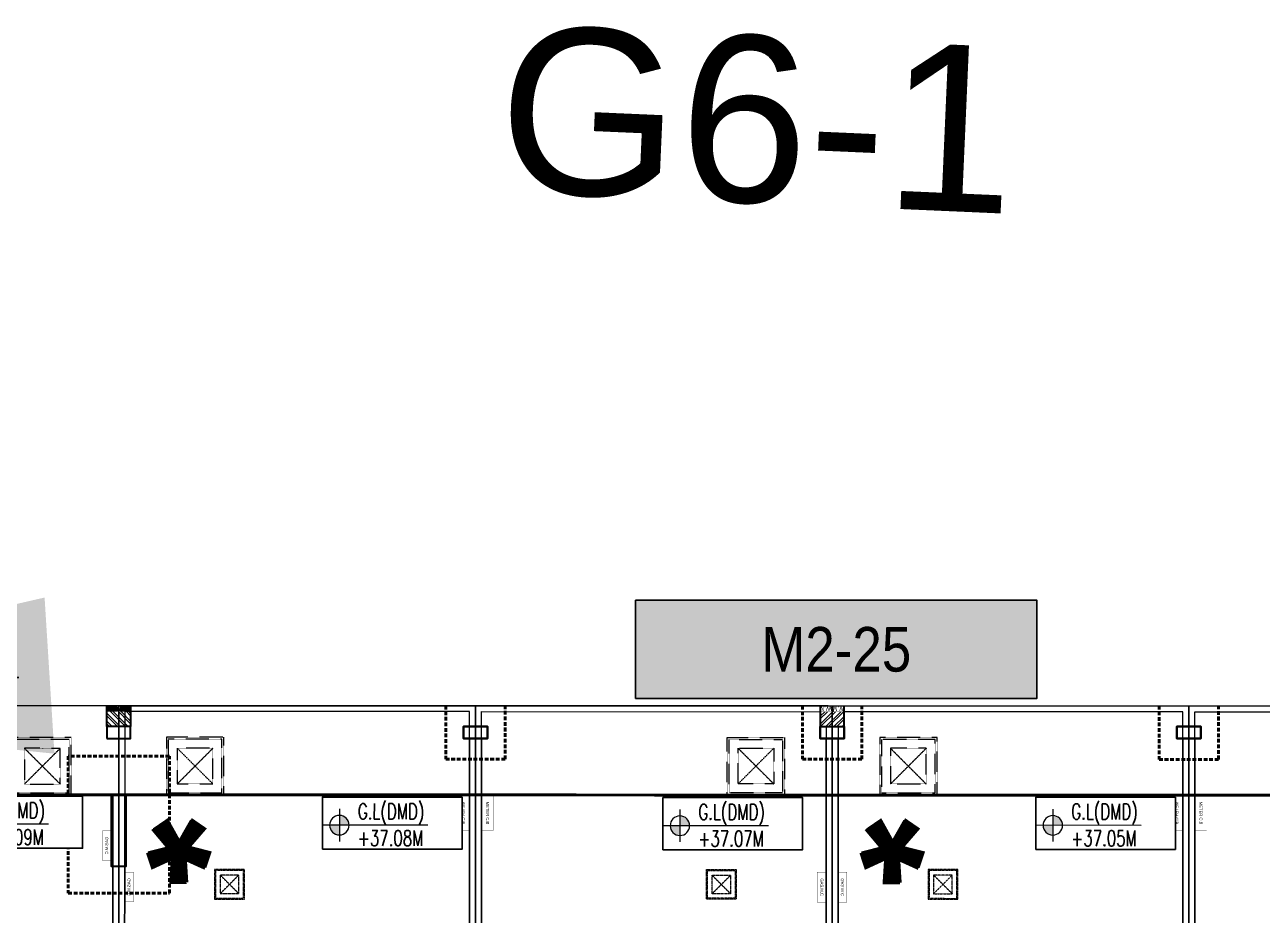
# Model space of a CAD drawing. Header units: centimetres. Extents: x -6122352 to 7132207, y -1694241 to 1947892.
# Drawn here: x 97244 to 118061, y -87989 to -73017 of the extents above; entities that cross this region are included whole.
import ezdxf
from ezdxf.enums import TextEntityAlignment as Align
from ezdxf.xclip import XClip

# ---------------------------------------------------------------- set-up
doc = ezdxf.new("R2010")
doc.units = ezdxf.units.CM
doc.header["$MEASUREMENT"] = 0
doc.header["$XCLIPFRAME"] = 2
for name, pattern in [('23585-XR-AR-END-SETTING OUT PLAN$0$HIDDEN', [0.375, 0.25, -0.125]), ('DASHED2', [0.375, 0.25, -0.125]), ('XR-AR-END-SETTING OUT PLAN$0$23261-XR-AR-SI-GF$0$HIDDEN', [0.375, 0.25, -0.125])]:
    doc.linetypes.add(name, pattern=pattern)
doc.layers.add('08-Compound Wall-4', color=7, linetype='Continuous', lineweight=25, true_color=0xff4405)
doc.layers.add('23585-XR-AR-DAMAC PLOT LIMITS$0$1-End units', color=7, linetype='Continuous', lineweight=5, true_color=0xf8991e)
for name, color, linetype, lineweight in [('23585-XR-AR-102-6P-GF$0$A-FLOR-XREF', 7, 'Continuous', 9), ('23585-XR-AR-DAMAC PLOT LIMITS$0$1-Mid units', 41, 'Continuous', 5), ('23585-XR-AR-END-ANNO-GF$0$XR-END-GROUND FLOOR PLAN$0$XR-MIDDLE-GROUND FLOOR PLAN$0$S-ANNO-TXT', 3, 'Continuous', 25), ('23585-XR-AR-END-SETTING OUT PLAN$0$A-FLOR-UNDR', 8, '23585-XR-AR-END-SETTING OUT PLAN$0$HIDDEN', 5), ('23585-XR-AR-MID-ANNO-GF$0$945-4P-1-101-GROUND FLOOR PLAN$0$XR-MIDDLE-GROUND FLOOR PLAN$0$XR-MIDDLE-GROUND FLOOR PLAN$0$-DR-RW', 6, 'Continuous', 5), ('23585-XR-AR-MID-ANNO-GF$0$945-4P-1-101-GROUND FLOOR PLAN$0$XR-MIDDLE-GROUND FLOOR PLAN$0$XR-MIDDLE-GROUND FLOOR PLAN$0$S-ANNO-TXT', 3, 'Continuous', 25), ('23585-XR-AR-WATER METER$0$A-WALL', 7, 'Continuous', 30), ('23585-XR-AR-WATER METER$0$A-WALL-PATT', 8, 'Continuous', 5), ('23585-XR-AR-WATER METER$0$XR-END-GROUND FLOOR PLAN$0$XR-END-GROUND FLOOR PLAN$0$A-FLOR-PATT_EXT', 8, 'Continuous', 5), ('23585-XR-AR-WATER METER$0$XR-END-GROUND FLOOR PLAN$0$XR-MIDDLE TYPE 2-GROUND FLOOR PLAN$0$XR-MIDDLE-GROUND FLOOR PLAN$0$-DR-RW', 6, 'Continuous', 5), ('23585-XR-AR-WATER METER$0$XR-END-GROUND FLOOR PLAN$0$XR-MIDDLE TYPE 2-GROUND FLOOR PLAN$0$XR-MIDDLE-GROUND FLOOR PLAN$0$S-ANNO-TXT', 3, 'Continuous', 25), ('@ Foundations', 4, 'DASHED2', 50), ('A-ANNO-TEXT', 3, 'Continuous', 25), ('A-FLOR-XREF', 7, 'Continuous', 9), ('A-WALL', 7, 'Continuous', 30), ('A-WALL-PATT', 8, 'Continuous', 5), ('XR-AR-END-SETTING OUT PLAN$0$23585-XR-AR-END-GROUND FLOOR$0$S-COLS', 51, 'Continuous', 40), ('XR-AR-END-SETTING OUT PLAN$0$23585-XR-AR-END-GROUND FLOOR$0$S-COLS-PATT', 8, 'Continuous', 5), ('XR-AR-MID-SETTING OUT FOR MASTER$0$23585-XR-AR-MID-GROUND FLOOR$0$A-FLOR-PATT', 8, 'Continuous', 5), ('XR-AR-MID-SETTING OUT FOR MASTER$0$23585-XR-AR-MID-GROUND FLOOR$0$S-COLS', 51, 'Continuous', 40), ('XR-END-GROUND FLOOR PLAN$0$XR-END-GROUND FLOOR PLAN$0$A-FLOR-PATT_EXT', 8, 'Continuous', 5), ('XR-END-GROUND FLOOR PLAN$0$XR-MIDDLE TYPE 2-GROUND FLOOR PLAN$0$XR-MIDDLE-GROUND FLOOR PLAN$0$-DR-RW', 6, 'Continuous', 5), ('XR-END-GROUND FLOOR PLAN$0$XR-MIDDLE TYPE 2-GROUND FLOOR PLAN$0$XR-MIDDLE-GROUND FLOOR PLAN$0$S-ANNO-TXT', 3, 'Continuous', 25), ('XREF1$0$36-TAGLVL', 23, 'Continuous', 9)]:
    doc.layers.add(name, color=color, linetype=linetype, lineweight=lineweight)
for name, color, linetype in [('23585-XR-AR-BOUNDARY WALLS AND SETBACKS$0$setback', 7, 'XR-AR-END-SETTING OUT PLAN$0$23261-XR-AR-SI-GF$0$HIDDEN'), ('23585-XR-AR-END-ANNO-GF$0$XR-END-GROUND FLOOR PLAN$0$XR-MIDDLE-GROUND FLOOR PLAN$0$-LPG-CABINET', 6, 'Continuous'), ('23585-XR-AR-MID-ANNO-GF$0$945-4P-1-101-GROUND FLOOR PLAN$0$XR-MIDDLE-GROUND FLOOR PLAN$0$XR-MIDDLE-GROUND FLOOR PLAN$0$-LPG-CABINET', 6, 'Continuous'), ('@MI-REF LAYER', 7, 'Continuous'), ('B_TH_4', 7, 'Continuous'), ('PANEL-TAGS', 7, 'Continuous'), ('XR-AR-MID-SETTING OUT FOR MASTER$0$23585-XR-AR-MID-GROUND FLOOR$0$GS-HATCH-FLOOR TILE', 251, 'Continuous'), ('XREF1$0$S-LEVELS', 2, 'Continuous'), ('XREF1$0$TYPICAL NEW PROFILE', 3, 'Continuous')]:
    doc.layers.add(name, color=color, linetype=linetype)
doc.styles.add('23585-XR-AR-END-ANNO-GF$0$SDC-TEXT', font='arial.ttf')
doc.styles.add('23585-XR-AR-MALDIVE-1$0$Arial', font='arialbd.ttf')
doc.styles.add('23585-XR-AR-MALDIVE-2$0$Arial', font='arialbd.ttf')
doc.styles.add('23585-XR-AR-MID-ANNO-GF$0$SDC-TEXT', font='arial.ttf')
doc.styles.add('23585-XR-AR-WATER METER$0$XR-END-GROUND FLOOR PLAN$0$XR-MIDDLE TYPE 2-GROUND FLOOR PLAN$0$XR-MIDDLE-GROUND FLOOR PLAN$0$Arial_1', font='arial.ttf', dxfattribs={"height": 0.002951})
doc.styles.add('Arial', font='arialbd.ttf')
doc.styles.add('Gen-Text', font='arial.ttf', dxfattribs={"height": 2.5})
doc.styles.add('PANELTAG_STYLE', font='arial.ttf')
doc.styles.add('XR-END-GROUND FLOOR PLAN$0$XR-MIDDLE TYPE 2-GROUND FLOOR PLAN$0$XR-MIDDLE-GROUND FLOOR PLAN$0$Arial_1', font='arial.ttf', dxfattribs={"height": 0.002951})
doc.styles.add('XREF1$0$DLT_TEXT', font='romans.shx', dxfattribs={"width": 0.7})
doc.dimstyles.new('Dim Arrow Ann', dxfattribs={"dimtxt": 2.5, "dimasz": 3, "dimexe": 1.5, "dimexo": 1.5, "dimgap": 1, "dimtad": 1, "dimdec": 0, "dimlfac": 1000, "dimzin": 0, "dimdsep": 46, "dimtxsty": 'Gen-Text', "dimblk": 'ARCHTICK', "dimcen": 0, "dimclrd": 7, "dimclre": 7, "dimclrt": 7, "dimadec": 0, "dimazin": 0, "dimtfac": 1, "dimtdec": 0, "dimtofl": 0, "dimtmove": 2, "dimatfit": 3, "dimfxl": 1, "dimtolj": 1, "dimtzin": 0, "dimlwd": 0, "dimlwe": 0, "dimarcsym": 0})
pattern_1 = [(45, (-9150, -4e-08), (-67.3519, 67.3519), []), (45, (-9105.1, -4e-08), (-67.3519, 67.3519), [])]

# ---------------------------------------------------------------- blocks, each defined once
blk = doc.blocks.new('23585-XR-AR-BOUNDARY WALLS AND SETBACKS')
at = {"layer": '23585-XR-AR-BOUNDARY WALLS AND SETBACKS$0$setback', "ltscale": 40, "const_width": 0.05}
blk.add_lwpolyline([(496532.067, 2768893.954), (496532.169, 2768894.064), (496536.222, 2768898.488), (496540.276, 2768902.912), (496544.329, 2768907.336), (496548.382, 2768911.76), (496552.436, 2768916.183), (496556.589, 2768920.716), (496542.212, 2768933.889), (496538.059, 2768929.357), (496534.005, 2768924.933), (496529.952, 2768920.509), (496525.898, 2768916.086), (496521.845, 2768911.662), (496517.69, 2768907.128), (496532.067, 2768893.954)], dxfattribs=at)
blk = doc.blocks.new('A$C9d9485f6')
at = {"layer": 'A-ANNO-TEXT', "rotation": 312.4881850805905}
blk.add_blockref('23585-XR-AR-BOUNDARY WALLS AND SETBACKS', (-2377088.535, -1504219.252), dxfattribs=at)
blk = doc.blocks.new('23585-XR-AR-DAMAC PLOT LIMITS')
at = {"layer": '23585-XR-AR-DAMAC PLOT LIMITS$0$1-End units', "color": 251, "true_color": 0x636466}
blk.add_lwpolyline([(496532.253, 2768889.715), (496514.558, 2768905.929), (496520.739, 2768912.675), (496538.434, 2768896.462), (496534.381, 2768892.038)], close=True, dxfattribs=at)
at = {"layer": '23585-XR-AR-DAMAC PLOT LIMITS$0$1-Mid units', "color": 251, "true_color": 0x636466}
for points in [[(496550.594, 2768909.733), (496532.899, 2768925.947), (496536.953, 2768930.37), (496554.648, 2768914.157)], [(496546.541, 2768905.309), (496528.846, 2768921.523), (496532.899, 2768925.947), (496550.594, 2768909.733)], [(496542.487, 2768900.885), (496524.792, 2768917.099), (496528.846, 2768921.523), (496546.541, 2768905.309)], [(496538.434, 2768896.462), (496520.739, 2768912.675), (496524.792, 2768917.099), (496542.487, 2768900.885)]]:
    blk.add_lwpolyline(points, close=True, dxfattribs=at)
blk = doc.blocks.new('A$Cf093b529')
at = {"layer": 'A-ANNO-TEXT'}
blk.add_blockref('23585-XR-AR-DAMAC PLOT LIMITS', (-495391.99, -2768603.442), dxfattribs=at)
blk = doc.blocks.new('_ArchTick')
at = {"color": 0, "linetype": 'ByBlock', "const_width": 0.15}
blk.add_lwpolyline([(-0.5, -0.5), (0.5, 0.5)], dxfattribs=at)
blk = doc.blocks.new('XR-AR-END-SETTING OUT PLAN$0$23585-XR-AR-END-GROUND FLOOR$0$A$C75a8815d')
at = {"layer": 'XR-AR-END-SETTING OUT PLAN$0$23585-XR-AR-END-GROUND FLOOR$0$S-COLS', "color": 252, "lineweight": 30}
for points in [[(6025, -4000), (6025, -2800), (6275, -2800), (6275, -4000)], [(5950, -4950), (6350, -4950), (6350, -5150), (5950, -5150)]]:
    blk.add_lwpolyline(points, close=True, dxfattribs=at)
blk = doc.blocks.new('23585-XR-AR-END-SETTING OUT PLAN$0$MH-800')
at = {"ltscale": 5}
for p, q in [((-294, -651), (306, -51)), ((-294, -51), (306, -651))]:
    blk.add_line(p, q, dxfattribs=at)
for points in [[(-477, 132), (-477, -833), (488, -833), (488, 132)], [(-444, 99), (-444, -801), (456, -801), (456, 99)], [(-294, -51), (-294, -651), (306, -651), (306, -51)]]:
    blk.add_lwpolyline(points, close=True, dxfattribs=at)
blk = doc.blocks.new('A$Cb2291f53')
blk.add_wipeout([(-200, 0), (200, 0), (200, 350), (-200, 350)])
at = {"layer": 'A-WALL-PATT'}
h = blk.add_hatch(dxfattribs=at)
h.set_pattern_fill('ANSI32', color=252, scale=10)
h.set_pattern_definition(pattern_1)
h.paths.add_polyline_path([(-200, 350), (-200, 100), (-25, 100), (-25, 0), (25, 0), (25, 100), (200, 100), (200, 350)])
at = {"layer": 'A-WALL'}
blk.add_lwpolyline([(-200, 0), (200, 0), (200, 350), (-200, 350)], close=True, dxfattribs=at)
at = {"layer": 'XR-END-GROUND FLOOR PLAN$0$XR-END-GROUND FLOOR PLAN$0$A-FLOR-PATT_EXT'}
blk.add_line((100, 0), (-100, 0), dxfattribs=at)
at = {"layer": 'XR-END-GROUND FLOOR PLAN$0$XR-MIDDLE TYPE 2-GROUND FLOOR PLAN$0$XR-MIDDLE-GROUND FLOOR PLAN$0$-DR-RW', "ltscale": 100, "const_width": 5}
for points in [[(-200, 0), (-200, 100), (-25, 100), (-25, 0)], [(25, 0), (25, 100), (200, 100), (200, 0)]]:
    blk.add_lwpolyline(points, close=True, dxfattribs=at)
at = {"layer": 'XR-END-GROUND FLOOR PLAN$0$XR-MIDDLE TYPE 2-GROUND FLOOR PLAN$0$XR-MIDDLE-GROUND FLOOR PLAN$0$S-ANNO-TXT', "style": 'XR-END-GROUND FLOOR PLAN$0$XR-MIDDLE TYPE 2-GROUND FLOOR PLAN$0$XR-MIDDLE-GROUND FLOOR PLAN$0$Arial_1', "width": 0.8}
for p in [(-112, 52), (113, 52)]:
    blk.add_text('W.M', height=75, dxfattribs=at).set_placement(p, align=Align.MIDDLE)
blk = doc.blocks.new('XR-AR-END-SETTING OUT PLAN')
at = {"layer": '08-Compound Wall-4', "ltscale": 100}
blk.add_lwpolyline([(9050, 5500), (9050, 1500), (9250, 1500), (9250, 5500)], dxfattribs=at)
at = {"layer": '23585-XR-AR-END-ANNO-GF$0$XR-END-GROUND FLOOR PLAN$0$XR-MIDDLE-GROUND FLOOR PLAN$0$-LPG-CABINET', "ltscale": 100, "const_width": 5}
blk.add_lwpolyline([(9025, 2603), (9025, 2103), (8875, 2103), (8875, 2603)], close=True, dxfattribs=at)
at = {"layer": '23585-XR-AR-END-SETTING OUT PLAN$0$A-FLOR-UNDR', "color": 8, "ltscale": 100, "xscale": -1, "rotation": 270.0000009865863}
blk.add_blockref('23585-XR-AR-END-SETTING OUT PLAN$0$MH-800', (8215, 1012), dxfattribs=at)
at = {"layer": 'XR-AR-END-SETTING OUT PLAN$0$23585-XR-AR-END-GROUND FLOOR$0$S-COLS-PATT', "color": 8}
blk.add_blockref('XR-AR-END-SETTING OUT PLAN$0$23585-XR-AR-END-GROUND FLOOR$0$A$C75a8815d', (3000, 5500), dxfattribs=at)
at = {"layer": '23585-XR-AR-END-ANNO-GF$0$XR-END-GROUND FLOOR PLAN$0$XR-MIDDLE-GROUND FLOOR PLAN$0$S-ANNO-TXT', "style": '23585-XR-AR-END-ANNO-GF$0$SDC-TEXT'}
blk.add_text('GAS.M.C', height=50, rotation=90, dxfattribs=at).set_placement((8947, 2353), align=Align.MIDDLE)
at = {"layer": 'A-FLOR-XREF'}
blk.add_blockref('A$Cb2291f53', (9150, 0), dxfattribs=at)
blk = doc.blocks.new('END UNIT')
at = {"xscale": 0.001, "yscale": 0.001, "zscale": 0.001}
blk.add_blockref('XR-AR-END-SETTING OUT PLAN', (-9.15, 0), dxfattribs=at)
blk = doc.blocks.new('XR-AR-MID-SETTING OUT FOR MASTER$0$23585-XR-AR-MID-GROUND FLOOR$0$945-4P-1-101-GROUND FLOOR PLAN$0$XR-MIDDLE-CAR PARK HATCH')
at = {"layer": 'XR-AR-MID-SETTING OUT FOR MASTER$0$23585-XR-AR-MID-GROUND FLOOR$0$A-FLOR-PATT'}
blk.add_lwpolyline([(9250, 100), (9250, 5500), (15050, 5503), (15050, 100)], close=True, dxfattribs=at)
blk = doc.blocks.new('XR-AR-MID-SETTING OUT FOR MASTER$0$23585-XR-AR-MID-GROUND FLOOR$0$A$C08698786')
at = {"layer": 'XR-AR-MID-SETTING OUT FOR MASTER$0$23585-XR-AR-MID-GROUND FLOOR$0$S-COLS', "color": 252, "lineweight": 30}
for points in [[(5900, 19473), (5900, 18773), (6100, 18773), (6100, 19473)], [(-100, 18728), (-100, 17728), (100, 17728), (100, 18728)], [(-100, 16145), (-100, 14945), (100, 14945), (100, 16145)], [(5900, 15688), (5900, 14688), (6100, 14688), (6100, 15688)], [(5900, 11147), (5900, 9747), (6100, 9747), (6100, 11147)], [(-100, 9157), (-100, 7757), (100, 7757), (100, 9157)], [(-100, 6700), (-100, 5500), (100, 5500), (100, 6700)], [(5900, 6500), (5900, 5500), (6100, 5500), (6100, 6500)], [(-200, 550), (200, 550), (200, 350), (-200, 350)], [(5800, 550), (6200, 550), (6200, 350), (5800, 350)]]:
    blk.add_lwpolyline(points, close=True, dxfattribs=at)
blk = doc.blocks.new('XR-AR-MID-SETTING OUT FOR MASTER')
at = {"layer": '23585-XR-AR-MID-ANNO-GF$0$945-4P-1-101-GROUND FLOOR PLAN$0$XR-MIDDLE-GROUND FLOOR PLAN$0$XR-MIDDLE-GROUND FLOOR PLAN$0$-DR-RW', "ltscale": 100, "const_width": 5}
blk.add_lwpolyline([(5900, 1500), (5700, 1500), (5700, 2100), (5900, 2100)], close=True, dxfattribs=at)
at = {"layer": '23585-XR-AR-MID-ANNO-GF$0$945-4P-1-101-GROUND FLOOR PLAN$0$XR-MIDDLE-GROUND FLOOR PLAN$0$XR-MIDDLE-GROUND FLOOR PLAN$0$-LPG-CABINET', "ltscale": 100, "const_width": 5}
blk.add_lwpolyline([(250, 3300), (250, 2800), (100, 2800), (100, 3300)], close=True, dxfattribs=at)
at = {"layer": '08-Compound Wall-4', "ltscale": 100}
blk.add_blockref('XR-AR-MID-SETTING OUT FOR MASTER$0$23585-XR-AR-MID-GROUND FLOOR$0$945-4P-1-101-GROUND FLOOR PLAN$0$XR-MIDDLE-CAR PARK HATCH', (-9150, 0), dxfattribs=at)
at = {"layer": '23585-XR-AR-END-SETTING OUT PLAN$0$A-FLOR-UNDR', "color": 8, "ltscale": 100, "xscale": -0.5182770836547854, "yscale": 0.5182770836547854, "zscale": 0.5182770836547854, "rotation": 270.0000009865863}
blk.add_blockref('23585-XR-AR-END-SETTING OUT PLAN$0$MH-800', (2045, 3001, 0), dxfattribs=at)
at = {"layer": '23585-XR-AR-END-SETTING OUT PLAN$0$A-FLOR-UNDR', "color": 8, "ltscale": 100, "xscale": -1, "rotation": 270.0000009865863}
blk.add_blockref('23585-XR-AR-END-SETTING OUT PLAN$0$MH-800', (1634, 1009), dxfattribs=at)
at = {"layer": 'XR-AR-MID-SETTING OUT FOR MASTER$0$23585-XR-AR-MID-GROUND FLOOR$0$GS-HATCH-FLOOR TILE', "color": 8}
blk.add_blockref('XR-AR-MID-SETTING OUT FOR MASTER$0$23585-XR-AR-MID-GROUND FLOOR$0$A$C08698786', (0, 0), dxfattribs=at)
at = {"layer": '23585-XR-AR-MID-ANNO-GF$0$945-4P-1-101-GROUND FLOOR PLAN$0$XR-MIDDLE-GROUND FLOOR PLAN$0$XR-MIDDLE-GROUND FLOOR PLAN$0$S-ANNO-TXT', "color": 3, "style": '23585-XR-AR-MID-ANNO-GF$0$SDC-TEXT'}
for s, p in [('GAS.M.C', (172, 3050)), ('METER C.B', (5796, 1803))]:
    blk.add_text(s, height=50, rotation=90, dxfattribs=at).set_placement(p, align=Align.MIDDLE)
blk = doc.blocks.new('MID UNIT')
at = {"xscale": 0.001, "yscale": 0.001, "zscale": 0.001}
blk.add_blockref('XR-AR-MID-SETTING OUT FOR MASTER', (0, 0), dxfattribs=at)
blk = doc.blocks.new('TH_4')
at = {"xscale": -1}
blk.add_blockref('END UNIT', (495826.305, 2769130.514), dxfattribs=at)
blk.add_blockref('MID UNIT', (495802.305, 2769130.514))
for p in [(495814.305, 2769130.514), (495826.305, 2769130.514)]:
    blk.add_blockref('MID UNIT', p, dxfattribs=at)
blk.add_blockref('MID UNIT', (495814.305, 2769130.514))
at = {"char_height": 2, "attachment_point": 2, "style": 'Arial'}
for insert in [(495813.305, 2769133.514), (495825.305, 2769133.514)]:
    blk.add_mtext('\\pxqc;*', dxfattribs=dict(at, insert=insert))
blk = doc.blocks.new('A$C780da55d')
at = {"char_height": 2, "attachment_point": 2, "style": '23585-XR-AR-MALDIVE-1$0$Arial'}
for insert in [(18.622, 2.622), (30.622, 2.622)]:
    blk.add_mtext('\\pxqc;*', dxfattribs=dict(at, insert=insert))
at = {"layer": 'B_TH_4', "xscale": 1.000039159572381, "yscale": 1.000039159572381, "zscale": 1.000039159572381}
blk.add_blockref('TH_4', (-495814.07, -2769239.302), dxfattribs=at)
blk = doc.blocks.new('23585-XR-AR-WATER METER')
blk.add_wipeout([(-200, 0), (200, 0), (200, 350), (-200, 350)])
at = {"layer": '23585-XR-AR-WATER METER$0$A-WALL-PATT'}
h = blk.add_hatch(dxfattribs=at)
h.set_pattern_fill('ANSI32', color=252, scale=10)
h.set_pattern_definition(pattern_1)
h.paths.add_polyline_path([(-200, 350), (-200, 100), (-25, 100), (-25, 0), (25, 0), (25, 100), (200, 100), (200, 350)])
at = {"layer": '23585-XR-AR-WATER METER$0$A-WALL'}
blk.add_lwpolyline([(-200, 0), (200, 0), (200, 350), (-200, 350)], close=True, dxfattribs=at)
at = {"layer": '23585-XR-AR-WATER METER$0$XR-END-GROUND FLOOR PLAN$0$XR-END-GROUND FLOOR PLAN$0$A-FLOR-PATT_EXT'}
blk.add_line((100, 0), (-100, 0), dxfattribs=at)
at = {"layer": '23585-XR-AR-WATER METER$0$XR-END-GROUND FLOOR PLAN$0$XR-MIDDLE TYPE 2-GROUND FLOOR PLAN$0$XR-MIDDLE-GROUND FLOOR PLAN$0$-DR-RW', "ltscale": 100, "const_width": 5}
for points in [[(-200, 0), (-200, 100), (-25, 100), (-25, 0)], [(25, 0), (25, 100), (200, 100), (200, 0)]]:
    blk.add_lwpolyline(points, close=True, dxfattribs=at)
at = {"layer": '23585-XR-AR-WATER METER$0$XR-END-GROUND FLOOR PLAN$0$XR-MIDDLE TYPE 2-GROUND FLOOR PLAN$0$XR-MIDDLE-GROUND FLOOR PLAN$0$S-ANNO-TXT', "style": '23585-XR-AR-WATER METER$0$XR-END-GROUND FLOOR PLAN$0$XR-MIDDLE TYPE 2-GROUND FLOOR PLAN$0$XR-MIDDLE-GROUND FLOOR PLAN$0$Arial_1', "width": 0.8}
for p in [(-112, 52), (113, 52)]:
    blk.add_text('W.M', height=75, dxfattribs=at).set_placement(p, align=Align.MIDDLE)
blk = doc.blocks.new('A$C4abd1289')
at = {"layer": '08-Compound Wall-4', "ltscale": 100}
for points in [[(0, 0), (200, 0), (200, -4950), (0, -4950)], [(6000, 0), (6200, 0), (6200, -4950), (6000, -4950)]]:
    blk.add_lwpolyline(points, close=True, dxfattribs=at)
blk = doc.blocks.new('23585-XR-AR-MALDIVE-2$0$TH_4')
blk.add_blockref('A$C780da55d', (495794.655, 2769130.864))
at = {"layer": '@ Foundations', "linetype": 'DASHED2', "ltscale": 0.25}
blk.add_lwpolyline([(495825.455, 2769131.365), (495827.155, 2769131.365), (495827.155, 2769133.665), (495825.455, 2769133.665)], close=True, dxfattribs=at)
at = {"layer": '@ Foundations', "linetype": 'DASHED2', "ltscale": 0.25, "elevation": 0}
for points in [[(495808.806, 2769131.414), (495807.805, 2769131.414), (495807.805, 2769130.514), (495808.806, 2769130.514)], [(495820.806, 2769131.414), (495819.805, 2769131.414), (495819.805, 2769130.514), (495820.806, 2769130.514)]]:
    blk.add_lwpolyline(points, close=True, dxfattribs=at)
at = {"color": 10, "xscale": 0.001000007223668515, "yscale": 0.001000007223668515, "zscale": 0.001000007223668515}
for p in [(495808.206, 2769136.014), (495814.206, 2769136.014)]:
    blk.add_blockref('A$C4abd1289', p, dxfattribs=at)
at = {"layer": '23585-XR-AR-102-6P-GF$0$A-FLOR-XREF', "xscale": 0.001, "yscale": 0.001, "zscale": 0.001}
blk.add_blockref('23585-XR-AR-WATER METER', (495814.306, 2769130.514), dxfattribs=at)
at = {"layer": '@ Foundations', "linetype": 'DASHED2', "ltscale": 0.25, "elevation": 0}
blk.add_lwpolyline([(495814.806, 2769131.414), (495813.805, 2769131.414), (495813.805, 2769130.514), (495814.806, 2769130.514)], close=True, dxfattribs=at)
blk = doc.blocks.new('A$Cc84df2ca')
at = {"color": 1, "true_color": 0xeb0000, "const_width": 0.01}
blk.add_lwpolyline([(33.148, 0), (27.148, 0), (21.148, 0), (15.148, 0), (9.148, 0), (0.001, 0), (0, 24), (9.148, 24), (15.148, 24), (21.148, 24), (27.148, 24), (33.149, 24), (39.149, 24), (42.298, 24), (42.298, 0)], close=True, dxfattribs=at)
blk = doc.blocks.new('XREF1$0$LVL  ATTR')
at = {"color": 7}
blk.add_wipeout([(-0.337, 0.384), (1.897, 0.384), (1.897, -0.45), (-0.337, -0.45)], dxfattribs=at)
at = {"layer": 'XREF1$0$36-TAGLVL', "extrusion": (-4.88814e-07, 1.40652e-17, 1)}
h = blk.add_hatch(color=252, dxfattribs=at)
h.paths.add_polyline_path([(-0.065, 0.156, 0.414214), (-0.222, 0), (-0.065, 0)])
h.paths.add_polyline_path([(0.091, 0), (-0.065, 0), (-0.065, -0.156, 0.414214)])
for p, q in [((-0.065, -0.26), (-0.065, 0.26)), ((1.351, 0, 0), (-0.325, 0, 0))]:
    blk.add_line(p, q, dxfattribs=at)
blk.add_circle((-0.065, 0, 0), 0.156, dxfattribs=at)
at = {"layer": 'XREF1$0$S-LEVELS', "color": 1}
blk.add_lwpolyline([(-0.337, 0.384), (1.897, 0.384), (1.897, -0.45), (-0.337, -0.45)], close=True, dxfattribs=at)
at = {"layer": 'XREF1$0$TYPICAL NEW PROFILE', "color": 3, "style": 'XREF1$0$DLT_TEXT', "width": 0.7}
for tag, p in [('+0.00M', (0.241, 0.067, 0)), ('S.S.L', (0.241, -0.345, 0))]:
    blk.add_attdef(tag, p, '', height=0.25, dxfattribs=at)
blk = doc.blocks.new('A$Cc9adf89e')
at = {"color": 1, "true_color": 0xeb0000, "const_width": 0.01}
blk.add_lwpolyline([(34.729, -22.729), (28.729, -22.729), (22.729, -22.729), (16.729, -22.729), (10.729, -22.729), (1.581, -22.729), (1.58, 1.271), (10.729, 1.271), (16.729, 1.271), (22.729, 1.271), (28.729, 1.271), (34.729, 1.271), (40.729, 1.271), (43.879, 1.271), (43.878, -22.729)], close=True, dxfattribs=at)
blk = doc.blocks.new('PANELTAG')
at = {"layer": 'PANEL-TAGS', "color": 1}
blk.add_lwpolyline([(-13.5, -3.3), (13.5, -3.3), (13.5, 3.3), (-13.5, 3.3)], close=True, dxfattribs=at)
at = {"layer": 'PANEL-TAGS', "color": 40, "true_color": 0xffd700}
blk.add_solid([(-13.5, -3.3), (13.5, -3.3), (-13.5, 3.3), (13.5, 3.3)], dxfattribs=at)
at = {"layer": 'PANEL-TAGS', "color": 5, "style": 'PANELTAG_STYLE', "width": 0.85}
blk.add_attdef('TAGNO', text='', height=3, dxfattribs=at).set_placement((0, 0), align=Align.MIDDLE)

msp = doc.modelspace()

# ---------------------------------------------------------------- block references
at = {"layer": '@MI-REF LAYER', "xscale": 1000, "yscale": 1000, "zscale": 1000}
msp.add_blockref('A$C9d9485f6', (-23958.95046, 48155.57226), dxfattribs=at)
at = {"layer": 'PANEL-TAGS'}
ref = msp.add_blockref('PANELTAG', (110894.82243, -83517.7536), dxfattribs=dict(at, xscale=250, yscale=250, zscale=250))
ref.add_attrib('TAGNO', 'M2-25', dxfattribs={"color": 5, "height": 750, "style": 'PANELTAG_STYLE', "width": 0.85}).set_placement((110894.82243, -83517.7536), align=Align.MIDDLE_CENTER)

# ---------------------------------------------------------------- texts
at = {"layer": 'Defpoints', "insert": (109567.29359, -74628.09723), "char_height": 2800, "attachment_point": 5, "rotation": 357.488289003, "style": '23585-XR-AR-MALDIVE-2$0$Arial'}
msp.add_mtext('\\A1;{\\fArial|b0|i0|c0|p34;G6-1}', dxfattribs=at)

# ---------------------------------------------------------------- leaders
at = {"annotation_type": 0, "has_hookline": 1, "hookline_direction": 1, "text_width": 2372.14286, "horizontal_direction": (0.999998, 0.002163, 0)}
msp.add_leader([(89676.33369, -84464.08878), (97145.64595, -83992.62353), (89145.66466, -84009.92507)], dimstyle='Dim Arrow Ann', override={"dimscale": 0, "dimasz": 8000, "dimtad": 0}, dxfattribs=at)

# ---------------------------------------------------------------- next in the draw order: block references
at = {"layer": '@MI-REF LAYER'}
ref = msp.add_blockref('23585-XR-AR-MALDIVE-2$0$TH_4', (496417964.95918, 2768957759.23405), dxfattribs=dict(at, xscale=1000, yscale=1000, zscale=1000, rotation=179.9898026793493))
XClip(ref).set_block_clipping_path([(495835.3952632253, 2769130.5143983634), (495835.3955449336, 2769154.454259045), (495832.3107278189, 2769154.4542777431), (495826.3106971746, 2769154.4542400045), (495820.3105747942, 2769154.45435022), (495814.3054865468, 2769154.4543126961), (495808.3105498841, 2769154.4542752365), (495802.3105450505, 2769154.4543360225), (495793.3571281619, 2769154.4542912319), (495793.3583734059, 2769130.514380163)])

# ---------------------------------------------------------------- next in the draw order: block references
at = {"layer": '@MI-REF LAYER', "color": 10, "xscale": 1000, "yscale": 1000, "zscale": 1000, "rotation": 179.9897998700953}
msp.add_blockref('A$Cc84df2ca', (131974.64839, -84471.41672), dxfattribs=at)

# ---------------------------------------------------------------- next in the draw order: block references
at = {"layer": '@MI-REF LAYER', "color": 7}
ref = msp.add_blockref('XREF1$0$LVL  ATTR', (96222.13379, -86458.68236, -0.00301), dxfattribs=dict(at, xscale=-1051.480567989675, yscale=1051.480567989676, zscale=1051.480567989675, rotation=179.9901596973603))
ref.add_attrib('S.S.L', 'G.L(DMD)', (96465.19733, -86358.55247, -0.15412), dxfattribs={"layer": 'XREF1$0$TYPICAL NEW PROFILE', "color": 3, "height": 262.870142, "rotation": 359.99016299, "style": 'XREF1$0$DLT_TEXT', "width": 0.7})
ref.add_attrib('+0.00M', '+37.09M', (96462.89465, -86807.88708, -0.15412), dxfattribs={"layer": 'XREF1$0$TYPICAL NEW PROFILE', "color": 3, "height": 262.870142, "rotation": 359.99016299, "style": 'XREF1$0$DLT_TEXT', "width": 0.7})
ref = msp.add_blockref('XREF1$0$LVL  ATTR', (102605.49274, -86475.47994, 0.15112), dxfattribs=dict(at, xscale=-1051.480567989676, yscale=1051.480567989676, zscale=1051.480567989675, rotation=179.9901606838449))
ref.add_attrib('S.S.L', 'G.L(DMD)', (102848.55627, -86375.35005), dxfattribs={"layer": 'XREF1$0$TYPICAL NEW PROFILE', "color": 3, "height": 262.870142, "rotation": 359.990163977, "style": 'XREF1$0$DLT_TEXT', "width": 0.7})
ref.add_attrib('+0.00M', '+37.08M', (102846.25361, -86824.68465), dxfattribs={"layer": 'XREF1$0$TYPICAL NEW PROFILE', "color": 3, "height": 262.870142, "rotation": 359.990163977, "style": 'XREF1$0$DLT_TEXT', "width": 0.7})
ref = msp.add_blockref('XREF1$0$LVL  ATTR', (108332.93987, -86484.17617, 0), dxfattribs=dict(at, xscale=-1051.480567989675, yscale=1051.480567989676, zscale=1051.480567989675, rotation=179.9901606883963))
ref.add_attrib('S.S.L', 'G.L(DMD)', (108576.00341, -86384.04628, -0.15112), dxfattribs={"layer": 'XREF1$0$TYPICAL NEW PROFILE', "color": 3, "height": 262.870142, "rotation": 359.990163982, "style": 'XREF1$0$DLT_TEXT', "width": 0.7})
ref.add_attrib('+0.00M', '+37.07M', (108573.70074, -86833.38088, -0.15112), dxfattribs={"layer": 'XREF1$0$TYPICAL NEW PROFILE', "color": 3, "height": 262.870142, "rotation": 359.990163982, "style": 'XREF1$0$DLT_TEXT', "width": 0.7})
ref = msp.add_blockref('XREF1$0$LVL  ATTR', (114605.88802, -86477.61573, 0.15112), dxfattribs=dict(at, xscale=-1051.480567989676, yscale=1051.480567989676, zscale=1051.480567989675, rotation=179.9901606838449))
ref.add_attrib('S.S.L', 'G.L(DMD)', (114848.95155, -86377.48584), dxfattribs={"layer": 'XREF1$0$TYPICAL NEW PROFILE', "color": 3, "height": 262.870142, "rotation": 359.990163977, "style": 'XREF1$0$DLT_TEXT', "width": 0.7})
ref.add_attrib('+0.00M', '+37.05M', (114846.64889, -86826.82045), dxfattribs={"layer": 'XREF1$0$TYPICAL NEW PROFILE', "color": 3, "height": 262.870142, "rotation": 359.990163977, "style": 'XREF1$0$DLT_TEXT', "width": 0.7})

# ---------------------------------------------------------------- next in the draw order: block references
at = {"layer": '@MI-REF LAYER', "xscale": 1000, "yscale": 1000, "zscale": 1000, "rotation": 312.4882903633292}
msp.add_blockref('A$Cf093b529', (-891608.73293, 539022.72011), dxfattribs=at)
at = {"layer": '@MI-REF LAYER', "color": 10, "xscale": 1000, "yscale": 1000, "zscale": 1000, "rotation": 179.9897998693747}
msp.add_blockref('A$Cc9adf89e', (133550.81601, -107200.75595), dxfattribs=at)

doc.saveas('drawing.dxf')
